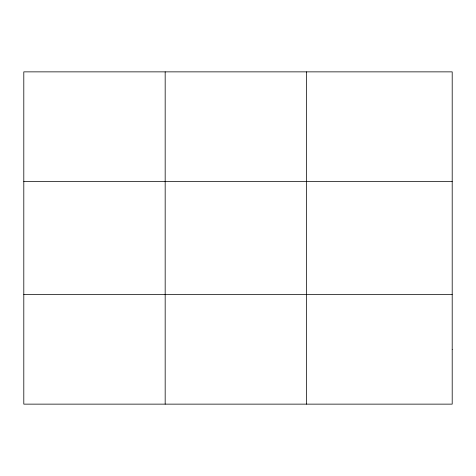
<?xml version="1.0" encoding="UTF-8"?>
<svg xmlns="http://www.w3.org/2000/svg" width="476" height="476" viewBox="0 0 476 476"><rect width="100%" height="100%" fill="white"/><g stroke="black" fill="none" stroke-linecap="round" stroke-linejoin="round"><path stroke-width="0.71" d="M165.172 71.864L165.172 404.136M306.544 71.864L306.544 404.136M23.8 181.517L452.2 181.517M23.8 294.483L452.2 294.483M452.2 349.313L452.2 404.136L23.8 404.136L23.8 71.864L452.2 71.864L452.2 349.313"/></g></svg>
